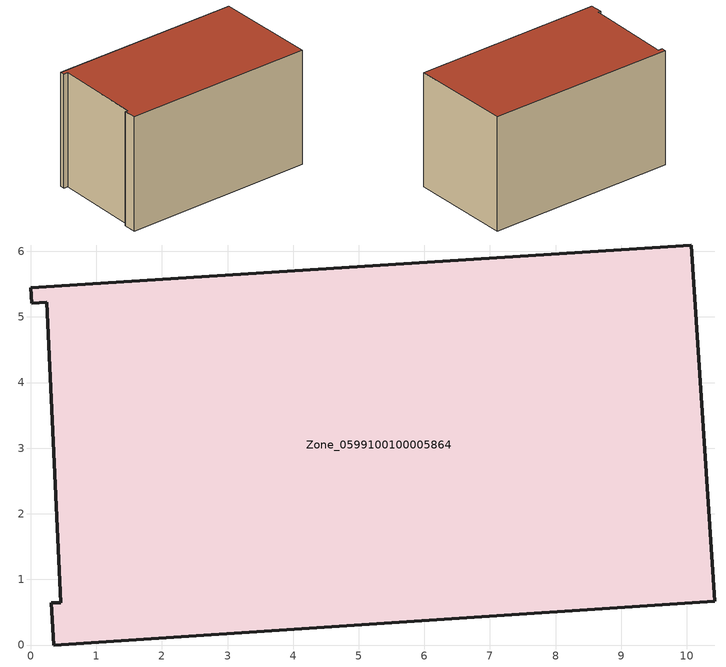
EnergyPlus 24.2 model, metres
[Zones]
Zone_0599100100005864
 floor ground (C_G): 0.24,5.23 0.02,5.21 0,5.45 10.07,6.1 10.43,0.66 0.35,0 0.31,0.65 0.46,0.65 z0
 wall outside (C_F): 10.07,6.1 0,5.45 0.02,5.21 0.24,5.23 0.46,0.65 0.31,0.65 0.35,0 10.43,0.66 10.07,6.1 z0:6.09
 roof outside (C_R): 0.02,5.21 0.24,5.23 0.46,0.65 0.31,0.65 0.35,0 10.43,0.66 10.07,6.1 0,5.45 z6.09
[BUILDING]
Pand.0599100100005864: North Axis=0; Terrain=City; Loads Convergence Tolerance Value=0.04; Temperature Convergence Tolerance Value=0.4; Solar Distribution=FullExterior; Maximum Number of Warmup Days=25; Minimum Number of Warmup Days=1
[Site:Location]
Rotterdam.The.Hague.AP_ZH_NLD Design_Conditions: Latitude=51.96; Longitude=4.45; Time Zone=1; Elevation=-4.5
[SITE:GROUNDTEMPERATURE:BUILDINGSURFACE]
18, 18, 18, 18, 18, 18, 18, 18, 18, 18, 18, 18
[MATERIAL] Thermal Absorptance=0.9; Solar Absorptance=0.7; Visible Absorptance=0.7
Name | Roughness | Thickness | Conductivity | Density | Specific Heat
G.TI.2006-2014 | MediumSmooth | 0.15 | 0.06 | 540 | 1210
F.TI.2006-2014 | Rough | 0.3 | 0.12 | 1920 | 840
R.TI.2006-2014 | MediumRough | 0.2 | 0.08 | 1500 | 1000
[CONSTRUCTION]
C_G: G.TI.2006-2014
C_F: F.TI.2006-2014
C_R: R.TI.2006-2014
[ZONE]
Zone_0599100100005864: Type=1; Multiplier=1; Ceiling Height=Autocalculate; Volume=Autocalculate; Floor Area=autocalculate; Part of Total Floor Area=Yes
[ZONEINFILTRATION:DESIGNFLOWRATE]
Infil_Zone_0599100100005864: Zone or ZoneList or Space or SpaceList=Zone_0599100100005864; Schedule=AlwaysOn; Design Flow Rate Calculation Method=Flow/Area; Flow Rate per Floor Area=0.0015; Constant Term Coefficient=1; Temperature Term Coefficient=0; Velocity Term Coefficient=0; Velocity Squared Term Coefficient=0
[HVACTEMPLATE:ZONE:IDEALLOADSAIRSYSTEM]
Zone_0599100100005864: Maximum Heating Supply Air Temperature=50; Minimum Cooling Supply Air Temperature=13; Maximum Heating Supply Air Humidity Ratio=0.0156; Minimum Cooling Supply Air Humidity Ratio=0.0077; Heating Limit=NoLimit; Cooling Limit=NoLimit; Dehumidification Control Type=ConstantSensibleHeatRatio; Cooling Sensible Heat Ratio=0.7; Dehumidification Setpoint=60; Humidification Control Type=None; Humidification Setpoint=30; Outdoor Air Method=None; Outdoor Air Flow Rate per Person=0.00944; Outdoor Air Flow Rate per Zone Floor Area=0; Outdoor Air Flow Rate per Zone=0; Demand Controlled Ventilation Type=None; Outdoor Air Economizer Type=NoEconomizer; Heat Recovery Type=None; Sensible Heat Recovery Effectiveness=0.7; Latent Heat Recovery Effectiveness=0.65
[ZONECONTROL:THERMOSTAT]
ThermostatControl_Zone_0599100100005864: Zone or ZoneList=Zone_0599100100005864; Control Type Schedule=DualSetpointControlType; Control 1=Thermostat_Zone_0599100100005864; Temperature Difference Between Cutout And Setpoint=0
[THERMOSTATSETPOINT:DUALSETPOINT]
Thermostat_Zone_0599100100005864: Heating Setpoint Temperature Schedule=HeatingSetpoint_Zone_0599100100005864; Cooling Setpoint Temperature Schedule=CoolingSetpoint_Zone_0599100100005864
[SCHEDULE:COMPACT]
HeatingSetpoint_Zone_0599100100005864: Through: 12/31, For: AllDays, Until: 24:00, 21
CoolingSetpoint_Zone_0599100100005864: Through: 12/31, For: AllDays, Until: 24:00, 24
DualSetpointControlType: Through: 12/31, For: AllDays, Until: 24:00, 4
AlwaysOn: Through: 12/31, For: AllDays, Until: 24:00, 1
